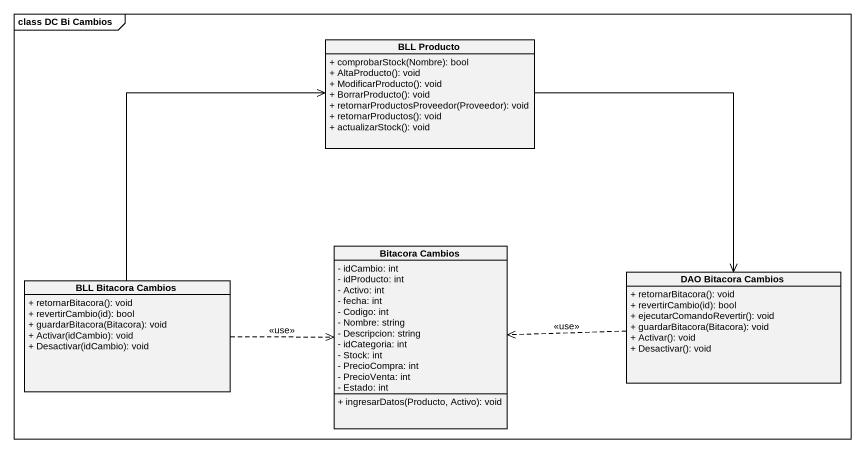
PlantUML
@startuml
mainframe class DC Bi Cambios
hide circle
hide empty members
skinparam classAttributeIconSize 0
class "BLL Producto" as BLL_Producto {
  + comprobarStock(Nombre): bool
  + AltaProducto(): void
  + ModificarProducto(): void
  + BorrarProducto(): void
  + retornarProductosProveedor(Proveedor): void
  + retornarProductos(): void
  + actualizarStock(): void
}
class "Bitacora Cambios" as Bitacora_Cambios {
  - idCambio: int
  - idProducto: int
  - Activo: int
  - fecha: int
  - Codigo: int
  - Nombre: string
  - Descripcion: string
  - idCategoria: int
  - Stock: int
  - PrecioCompra: int
  - PrecioVenta: int
  - Estado: int
  + ingresarDatos(Producto, Activo): void
}
class "DAO Bitacora Cambios" as DAO_Bitacora_Cambios {
  + retornarBitacora(): void
  + revertirCambio(id): bool
  + ejecutarComandoRevertir(): void
  + guardarBitacora(Bitacora): void
  + Activar(): void
  + Desactivar(): void
}
class "BLL Bitacora Cambios" as BLL_Bitacora_Cambios {
  + retornarBitacora(): void
  + revertirCambio(id): bool
  + guardarBitacora(Bitacora): void
  + Activar(idCambio): void
  + Desactivar(idCambio): void
}
BLL_Producto --> DAO_Bitacora_Cambios
DAO_Bitacora_Cambios .left.> Bitacora_Cambios : <<use>>
BLL_Bitacora_Cambios -up-> BLL_Producto
BLL_Bitacora_Cambios .right.> Bitacora_Cambios : <<use>>
@enduml
